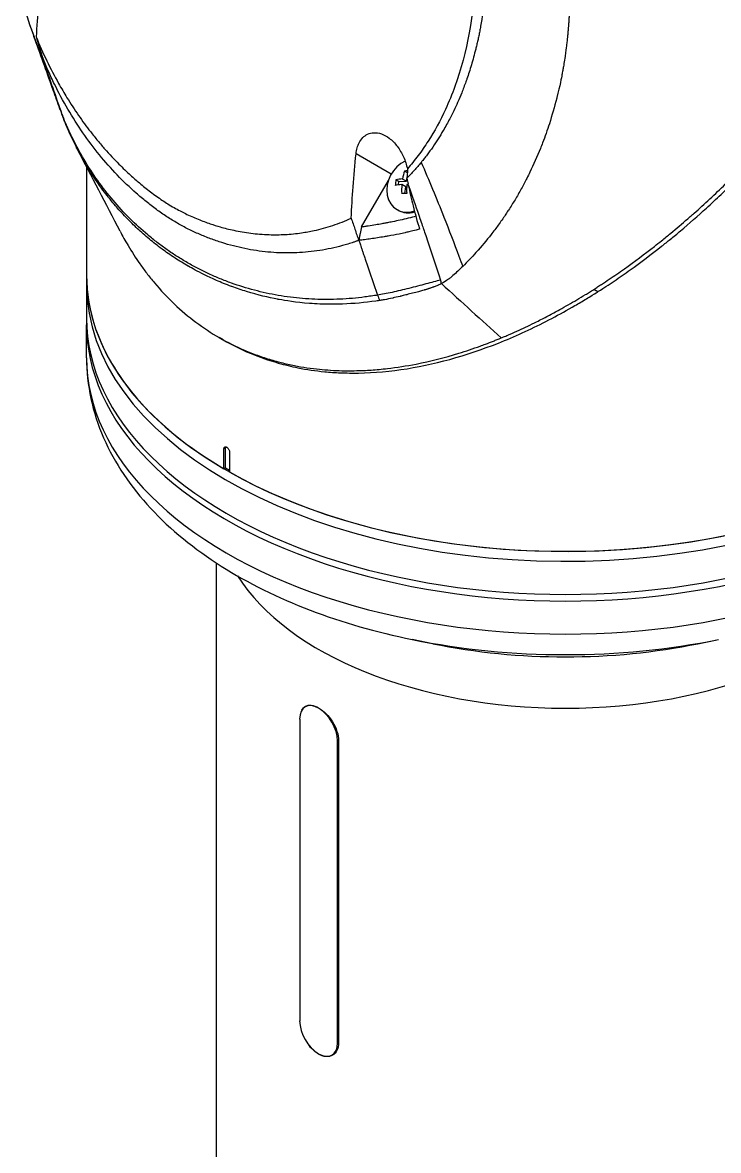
# Model space of a CAD drawing. Header units: millimetres. Extents: x 0 to 4378, y 0 to 2376.
# Drawn here: x 2536.9 to 2622.7, y 1345.3 to 1484.4 of the extents above; entities that cross this region are included whole.
import ezdxf

# ---------------------------------------------------------------- set-up
doc = ezdxf.new("R2010")
doc.units = ezdxf.units.MM
doc.header["$LTSCALE"] = 0.2
doc.layers.add('01_Object Line', color=4, linetype='Continuous')

# ---------------------------------------------------------------- blocks, each defined once
blk = doc.blocks.new('A$C7c2cc22e_1')
for p, q in [((93.73, 447.32), (93.73, 447.32)), ((29.21, 445.97), (29.23, 445.92)), ((93.57, 446.11), (93.57, 446.11)), ((93.6, 446.35), (93.6, 446.35)), ((72.16, 431.67), (67.82, 434.17)), ((90.34, 434.34), (90.34, 434.34)), ((34.61, 432.71), (34.61, 432.71)), ((34.61, 432.56), (34.61, 413.89)), ((74.14, 431.83), (73.79, 432.03)), ((68.49, 425.14), (71.8, 430.87)), ((73.1, 430.74), (72.73, 430.95)), ((73.05, 430.32), (73.1, 430.74)), ((73.1, 430.74), (74.03, 430.77)), ((73.94, 430.08), (73.46, 430.36)), ((74.03, 430.77), (73.55, 431.05)), ((73.84, 429.27), (73.94, 430.08)), ((74.03, 430.77), (74.08, 431.1)), ((73.02, 427.19), (72.87, 427.27)), ((75.55, 426.58), (75.55, 426.58)), ((42.15, 423.81), (42.15, 423.81)), ((76.83, 422.82), (76.83, 422.82)), ((44.89, 421.72), (44.89, 421.72)), ((48.28, 419.68), (48.28, 419.68)), ((49.43, 419.09), (49.43, 419.09)), ((79.58, 418.98), (79.58, 418.98)), ((50.72, 418.5), (50.72, 418.5)), ((52.3, 417.86), (52.3, 417.86)), ((53.32, 417.5), (53.32, 417.5)), ((53.94, 417.29), (53.94, 417.29)), ((97.61, 417.16), (97.11, 417.44)), ((55.62, 416.8), (55.62, 416.8)), ((57.45, 416.37), (57.45, 416.37)), ((60.07, 415.92), (60.07, 415.92)), ((62.54, 415.68), (62.54, 415.68)), ((34.61, 409), (34.61, 413.08)), ((51.46, 411.21), (50.96, 411.5)), ((51.46, 411.21), (51.46, 411.21)), ((51.75, 397.89), (51.54, 397.77)), ((51.54, 395.32), (51.54, 397.77)), ((51.75, 395.44), (51.75, 397.89)), ((52.24, 397.36), (52.24, 394.91)), ((51.54, 395.32), (51.75, 395.44)), ((51.75, 395.44), (52.24, 395.16)), ((50.61, 211.32), (50.61, 383.71)), ((77.27, 373.75), (74.74, 374.27)), ((109.94, 373.75), (112.47, 374.27)), ((61.87, 366.15), (61.55, 365.97)), ((60.87, 364.46), (60.87, 327.22)), ((65.66, 361.83), (65.53, 361.76)), ((65.53, 324.53), (65.53, 361.76)), ((65.66, 361.79), (65.66, 324.56)), ((65.66, 324.6), (65.53, 324.53)), ((65.2, 323.22), (64.85, 323.02))]:
    blk.add_line(p, q)
for centre, major_axis, ratio, start_param, end_param in [((253.33, 602.94), (138.52, 264.11), 0.726887, 2.523897, 2.55178), ((42.48, 448.07), (17.52, -52.31), 0.240402, 4.796835, 4.80237), ((310.86, 711.28), (208.85, 361.75), 0.577351, 2.687136, 2.689473), ((74.6, 430.26), (-1.72, -2.99), 0.816497, 4.003922, 7.034621), ((75.75, 429.41), (0.16, -4.5), 0.514042, 4.073232, 4.320379), ((76.24, 430.81), (-4.25, 0.55), 0.262858, 5.2613, 5.359054), ((74.82, 429.37), (0.15, -4.28), 0.514042, 4.316147, 4.485718), ((76.01, 429.07), (4.47, -0.58), 0.262858, 2.213229, 2.460376), ((76.1, 429.77), (-4.47, 0.58), 0.262858, 5.354822, 5.601968), ((75.75, 429.41), (0.16, -4.5), 0.514042, 4.481486, 4.728633), ((76.37, 429.43), (-0.16, 4.5), 0.514042, 1.339894, 1.58704), ((76.01, 429.07), (4.47, -0.58), 0.262858, 2.010377, 2.052121), ((75.88, 428.03), (4.25, -0.55), 0.262858, 2.04789, 2.217461), ((74.75, 430.18), (-1.73, -2.99), 0.816497, 0, 0.712038), ((83.75, 424.98), (1.49, 2.59), 0.816497, 5.718838, 5.718872), ((93.61, 486.37), (41.72, 72.26), 0.57735, 2.842314, 2.842318), ((93.61, 419.2), (-59, 0), 0.57735, 0, 0.776923), ((93.61, 419.2), (-59, 0), 0.57735, 0, 3.081783), ((93.61, 417.98), (-59, 0), 0.57735, 0, 3.122595), ((4.33, 523.49), (77.28, -142.85), 0.149709, 0.664412, 0.668919), ((93.61, 419.2), (59, 0), 0.57735, 3.935465, 6.223376), ((311.4, 651.44), (180.13, 312.01), 0.57735, 2.687168, 2.690088), ((93.61, 413.08), (-59, 0), 0.57735, 6.2712, 9.436763), ((93.61, 413.89), (-59, 0), 0.57735, 0, 3.141593), ((93.61, 409), (-59, 0), 0.57735, 0, 3.141593), ((52.1, 397.69), (0.25, -0.433), 0.57735, 3.582692, 3.926991), ((93.61, 390.62), (43, 0), 0.57735, 3.491426, 5.933352), ((93.61, 405.08), (56.6, 0), 0.57735, 4.372552, 5.052226), ((93.61, 400.42), (49, 0), 0.57735, 4.372552, 5.052226), ((63.2, 363.11), (-1.65, 2.86), 0.57735, 3.926991, 7.068583), ((63.2, 325.88), (1.65, -2.86), 0.57735, 3.926991, 7.068583)]:
    blk.add_ellipse(centre, major_axis=major_axis, ratio=ratio, start_param=start_param, end_param=end_param)
for points, knots in [([(97.11, 417.44), (97.13, 417.46), (97.33, 417.58), (97.43, 417.65), (97.51, 417.7), (97.75, 417.85), (97.91, 417.96), (98.38, 418.27), (98.7, 418.48), (99.65, 419.12), (100.27, 419.55), (102.14, 420.88), (103.37, 421.8), (104.88, 422.98), (105.17, 423.21), (105.85, 423.75), (106.23, 424.07), (107.3, 424.95), (108, 425.54), (108.83, 426.27), (108.97, 426.39), (109.23, 426.62), (109.35, 426.72), (110.78, 427.99), (112.06, 429.19), (114.04, 431.12), (114.75, 431.83), (116.25, 433.37), (117.04, 434.21), (119.91, 437.32), (121.93, 439.67), (124.5, 442.89), (125.13, 443.7), (125.85, 444.64), (125.94, 444.76), (126.1, 444.97), (126.17, 445.07), (126.32, 445.26), (126.39, 445.36), (126.56, 445.6), (126.66, 445.72), (126.83, 445.95), (126.9, 446.05), (127.07, 446.29), (127.17, 446.43), (127.36, 446.69), (127.44, 446.81), (127.96, 447.54), (128.39, 448.17), (129.34, 449.62), (129.86, 450.45), (130.88, 452.14), (131.37, 453), (132.14, 454.43), (132.44, 455), (132.79, 455.69), (132.86, 455.82), (133.04, 456.19), (133.16, 456.43), (133.56, 457.24), (133.83, 457.83), (134.24, 458.74), (134.39, 459.06), (134.57, 459.49), (134.62, 459.6), (134.69, 459.77), (134.72, 459.83), (134.8, 460.02), (134.85, 460.15), (134.99, 460.48), (135.08, 460.68), (135.27, 461.14), (135.37, 461.38), (135.56, 461.86), (135.66, 462.1), (135.79, 462.42), (135.82, 462.49), (135.93, 462.77), (136.01, 462.98), (136.21, 463.49), (136.33, 463.79), (136.53, 464.3), (136.61, 464.52), (136.78, 464.96), (136.86, 465.18), (137.07, 465.75), (137.2, 466.1), (137.42, 466.7), (137.51, 466.95), (137.67, 467.4), (137.74, 467.59), (137.84, 467.87), (137.88, 467.97), (138.01, 468.35), (138.1, 468.62), (138.63, 470.15), (139.03, 471.41), (139.84, 474.03), (140.24, 475.4), (140.76, 477.31), (140.9, 477.85), (141.11, 478.65), (141.17, 478.91), (141.39, 479.79), (141.54, 480.41), (141.84, 481.67), (141.98, 482.31), (142.42, 484.35), (142.69, 485.76), (143.13, 488.31), (143.32, 489.47), (143.66, 491.97), (143.83, 493.32), (144.06, 495.76), (144.15, 496.85), (144.48, 502.12), (144.44, 506.27), (143.97, 511.17), (143.86, 512.04), (143.63, 513.73), (143.5, 514.56), (142.79, 518.57), (141.97, 521.66), (140.39, 525.9), (139.84, 527.17), (138.65, 529.6), (138.01, 530.75), (135.98, 534.01), (134.45, 535.97), (131.87, 538.58), (130.97, 539.38), (128.21, 541.57), (126.23, 542.79), (122.01, 544.73), (119.79, 545.44), (116.88, 546.03), (116.27, 546.14), (115.03, 546.32), (114.4, 546.39), (113.12, 546.5), (112.47, 546.54), (110.47, 546.61), (109.11, 546.58), (106.59, 546.39), (105.43, 546.26), (103.26, 545.92), (102.24, 545.73), (99.45, 545.1), (97.68, 544.6), (94.59, 543.56), (93.28, 543.07), (90.99, 542.12), (90.02, 541.69), (88.32, 540.89), (87.6, 540.53), (86.61, 540.02), (86.34, 539.88), (85.84, 539.61), (85.6, 539.49), (84.96, 539.14), (84.55, 538.91), (83.53, 538.33), (82.93, 537.98), (82.02, 537.43), (81.72, 537.25), (81.26, 536.97), (81.11, 536.87), (80.92, 536.75), (80.84, 536.7), (80.76, 536.65)], [-6.229962, -6.229962, -6.229962, -6.229962, -6.227864, -6.227864, -6.219552, -6.219552, -6.202929, -6.202929, -6.16968, -6.16968, -6.103208, -6.103208, -5.970065, -5.970065, -5.937453, -5.937453, -5.895346, -5.895346, -5.816119, -5.816119, -5.800362, -5.800362, -5.786281, -5.786281, -5.635887, -5.635887, -5.550128, -5.550128, -5.451964, -5.451964, -5.19041, -5.19041, -5.103809, -5.103809, -5.091041, -5.091041, -5.081268, -5.081268, -5.070806, -5.070806, -5.057101, -5.057101, -5.047416, -5.047416, -5.032993, -5.032993, -5.021064, -5.021064, -4.959513, -4.959513, -4.879662, -4.879662, -4.798866, -4.798866, -4.746913, -4.746913, -4.735039, -4.735039, -4.713278, -4.713278, -4.660559, -4.660559, -4.631405, -4.631405, -4.620962, -4.620962, -4.61581, -4.61581, -4.603824, -4.603824, -4.585775, -4.585775, -4.565126, -4.565126, -4.545061, -4.545061, -4.538129, -4.538129, -4.518662, -4.518662, -4.489931, -4.489931, -4.468034, -4.468034, -4.446173, -4.446173, -4.412022, -4.412022, -4.38742, -4.38742, -4.368644, -4.368644, -4.359076, -4.359076, -4.331844, -4.331844, -4.208918, -4.208918, -4.076245, -4.076245, -4.023995, -4.023995, -3.998904, -3.998904, -3.939656, -3.939656, -3.878964, -3.878964, -3.746371, -3.746371, -3.637173, -3.637173, -3.509455, -3.509455, -3.406658, -3.406658, -3.009825, -3.009825, -2.924337, -2.924337, -2.84138, -2.84138, -2.519502, -2.519502, -2.374871, -2.374871, -2.235834, -2.235834, -1.965462, -1.965462, -1.83333, -1.83333, -1.574796, -1.574796, -1.31765, -1.31765, -1.250405, -1.250405, -1.181884, -1.181884, -1.111813, -1.111813, -0.967968, -0.967968, -0.846322, -0.846322, -0.739809, -0.739809, -0.553416, -0.553416, -0.413606, -0.413606, -0.308754, -0.308754, -0.230175, -0.230175, -0.200698, -0.200698, -0.174921, -0.174921, -0.129811, -0.129811, -0.061984, -0.061984, -0.028133, -0.028133, -0.011208, -0.011208, -0.006486, -0.006486, -0.006486, -0.006486]), ([(97.61, 417.16), (97.66, 417.19), (98.07, 417.44), (98.95, 418.02), (99.29, 418.25), (100.28, 418.92), (100.94, 419.38), (102.91, 420.78), (104.21, 421.76), (105.84, 423.05), (106.19, 423.34), (106.97, 423.97), (107.38, 424.31), (108.88, 425.57), (109.95, 426.51), (111.6, 428.02), (112.2, 428.58), (114.37, 430.64), (115.92, 432.2), (120.37, 436.93), (125.66, 442.99), (130.27, 449.97), (131.23, 451.57), (132.58, 454.01), (133.01, 454.83), (133.58, 455.98), (133.74, 456.3), (134.21, 457.28), (134.51, 457.92), (134.89, 458.78), (134.98, 458.98), (135.13, 459.33), (135.19, 459.47), (135.31, 459.75), (135.36, 459.89), (135.48, 460.16), (135.54, 460.3), (135.82, 460.99), (136.05, 461.53), (136.5, 462.67), (136.74, 463.26), (137.39, 464.95), (137.8, 466.05), (138.58, 468.26), (138.96, 469.37), (139.7, 471.65), (140.07, 472.82), (140.77, 475.23), (141.12, 476.46), (141.61, 478.36), (141.77, 479.01), (142.2, 480.76), (142.44, 481.85), (142.94, 484.18), (143.18, 485.42), (143.61, 487.87), (143.8, 489.08), (144.13, 491.46), (144.28, 492.63), (144.63, 496.04), (144.78, 498.29), (144.97, 504.67), (144.78, 508.79), (144.12, 513.54), (144, 514.31), (143.35, 517.97), (142.63, 520.77), (140.27, 527.47), (138.35, 531.17), (135.26, 535.18), (134.61, 535.95), (132.91, 537.79), (131.82, 538.8), (129.5, 540.66), (128.28, 541.5), (127, 542.24)], [0.000001, 0.000001, 0.000001, 0.000001, 0.0174896, 0.0174896, 0.0280641, 0.0280641, 0.0492044, 0.0492044, 0.0915833, 0.0915833, 0.103829, 0.103829, 0.1177045, 0.1177045, 0.1548929, 0.1548929, 0.1762617, 0.1762617, 0.2332292, 0.2332292, 0.3447473, 0.3447473, 0.3768428, 0.3768428, 0.3928613, 0.3928613, 0.3992061, 0.3992061, 0.4115742, 0.4115742, 0.4153435, 0.4153435, 0.4181398, 0.4181398, 0.4207138, 0.4207138, 0.4231441, 0.4231441, 0.4328041, 0.4328041, 0.443145, 0.443145, 0.4624048, 0.4624048, 0.4815797, 0.4815797, 0.5018181, 0.5018181, 0.5229618, 0.5229618, 0.5340035, 0.5340035, 0.5527188, 0.5527188, 0.5738832, 0.5738832, 0.5945831, 0.5945831, 0.6145009, 0.6145009, 0.6528362, 0.6528362, 0.7241388, 0.7241388, 0.7381113, 0.7381113, 0.7906485, 0.7906485, 0.8696683, 0.8696683, 0.8893857, 0.8893857, 0.91901, 0.91901, 0.9486615, 0.9486615, 0.9486615, 0.9486615]), ([(67.16, 506.48), (67.34, 506.37), (67.53, 506.26), (67.73, 506.14), (67.91, 506.03), (68.1, 505.91), (68.3, 505.79), (68.66, 505.57), (69.03, 505.32), (69.43, 505.05), (69.79, 504.81), (70.16, 504.55), (70.55, 504.27), (70.91, 504.01), (71.28, 503.73), (71.66, 503.44), (72.02, 503.16), (72.38, 502.87), (72.76, 502.56), (73.11, 502.27), (73.47, 501.97), (73.84, 501.64), (74.51, 501.05), (75.22, 500.39), (75.95, 499.67), (76.08, 499.54), (76.22, 499.4), (76.36, 499.26), (76.75, 498.86), (77.3, 498.3), (77.98, 497.54), (78.54, 496.91), (79.2, 496.15), (79.93, 495.24), (80.5, 494.53), (81.12, 493.72), (81.78, 492.8), (82.34, 492.03), (82.92, 491.17), (83.52, 490.23), (83.74, 489.89), (83.97, 489.53), (84.19, 489.17), (84.52, 488.63), (84.84, 488.09), (85.16, 487.54), (85.68, 486.62), (86.19, 485.69), (86.67, 484.74), (86.92, 484.26), (87.15, 483.77), (87.39, 483.29), (87.62, 482.81), (87.84, 482.32), (88.06, 481.84), (88.5, 480.86), (88.92, 479.86), (89.31, 478.86), (89.51, 478.36), (89.7, 477.85), (89.89, 477.34), (89.93, 477.24), (89.97, 477.13), (90.01, 477.02), (90.05, 476.89), (90.2, 476.49), (90.43, 475.81), (90.57, 475.4), (90.74, 474.89), (90.94, 474.27), (91.08, 473.81), (91.24, 473.29), (91.4, 472.72), (91.48, 472.47), (91.55, 472.21), (91.63, 471.93), (91.7, 471.68), (91.77, 471.42), (91.84, 471.15), (91.89, 470.94), (91.95, 470.72), (92.01, 470.5), (92.08, 470.19), (92.16, 469.89), (92.23, 469.58), (92.3, 469.32), (92.36, 469.05), (92.42, 468.79), (92.48, 468.53), (92.54, 468.26), (92.59, 468), (92.65, 467.73), (92.71, 467.45), (92.77, 467.18), (92.82, 466.94), (92.86, 466.7), (92.92, 466.42), (92.97, 466.13), (93.03, 465.8), (93.09, 465.48), (93.15, 465.16), (93.2, 464.85), (93.25, 464.54), (93.29, 464.31), (93.32, 464.08), (93.36, 463.85), (93.37, 463.77), (93.39, 463.68), (93.4, 463.59), (93.45, 463.28), (93.49, 462.97), (93.53, 462.65), (93.55, 462.49), (93.57, 462.34), (93.59, 462.18), (93.61, 462.02), (93.63, 461.87), (93.65, 461.71), (93.69, 461.4), (93.73, 461.08), (93.76, 460.77), (93.83, 460.14), (93.89, 459.52), (93.94, 458.89), (93.96, 458.58), (93.98, 458.27), (94, 457.96), (94.02, 457.65), (94.04, 457.33), (94.06, 457.02), (94.07, 456.87), (94.07, 456.71), (94.08, 456.56), (94.09, 456.4), (94.09, 456.25), (94.1, 456.09), (94.11, 455.79), (94.12, 455.49), (94.12, 455.19), (94.12, 455.18), (94.12, 455.17), (94.12, 455.16), (94.13, 454.86), (94.13, 454.55), (94.14, 454.24), (94.14, 453.93), (94.14, 453.63), (94.13, 453.32), (94.13, 453.17), (94.13, 453.01), (94.13, 452.86), (94.12, 452.71), (94.12, 452.56), (94.11, 452.41), (94.11, 452.1), (94.09, 451.8), (94.08, 451.49), (94.07, 451.32), (94.06, 451.14), (94.06, 450.96), (94.06, 450.96), (94.06, 450.95), (94.05, 450.95), (94.05, 450.89), (94.05, 450.77), (94.03, 450.59), (94.03, 450.45), (94.01, 450.27), (94, 450.06), (93.99, 449.95), (93.98, 449.82), (93.97, 449.69), (93.96, 449.55), (93.95, 449.4), (93.93, 449.24), (93.92, 449.13), (93.91, 449.02), (93.9, 448.89), (93.9, 448.86), (93.9, 448.83), (93.89, 448.8), (93.86, 448.46), (93.83, 448.16), (93.8, 447.91), (93.73, 447.29), (93.68, 446.95), (93.67, 446.86), (93.64, 446.63), (93.61, 446.39), (93.57, 446.16), (93.53, 445.87), (93.48, 445.58), (93.44, 445.29), (93.42, 445.16), (93.39, 445.04), (93.37, 444.91), (93.34, 444.75), (93.32, 444.59), (93.29, 444.44), (93.25, 444.25), (93.22, 444.07), (93.19, 443.89), (93.12, 443.57), (92.95, 442.62), (92.56, 441.09), (92.55, 441.06), (92.55, 441.03), (92.54, 441.01), (92.27, 439.94), (91.97, 438.89), (91.64, 437.87), (91.38, 437.07), (91.1, 436.29), (90.81, 435.53), (90.72, 435.28), (90.62, 435.04), (90.53, 434.8), (90.13, 433.81), (89.7, 432.84), (89.24, 431.9), (89.12, 431.64), (88.99, 431.38), (88.86, 431.13), (88.76, 430.93), (88.65, 430.72), (88.54, 430.51), (88.31, 430.09), (88.07, 429.64), (87.79, 429.16), (87.67, 428.94), (87.54, 428.72), (87.41, 428.5), (87.28, 428.29), (87.15, 428.07), (87.01, 427.85), (86.88, 427.64), (86.75, 427.43), (86.61, 427.22), (86.58, 427.18), (86.56, 427.15), (86.54, 427.12), (86.43, 426.95), (86.31, 426.77), (86.19, 426.59), (85.94, 426.21), (85.65, 425.8), (85.34, 425.37), (85.07, 425), (84.77, 424.6), (84.45, 424.2), (83.91, 423.5), (83.29, 422.75), (82.59, 421.98), (82.09, 421.42), (81.54, 420.85), (80.96, 420.27)], [0, 0, 0, 0, 0.0108915, 0.0108915, 0.0108915, 0.020974, 0.020974, 0.020974, 0.0391503, 0.0391503, 0.0391503, 0.0554178, 0.0554178, 0.0554178, 0.0702751, 0.0702751, 0.0702751, 0.0840358, 0.0840358, 0.0840358, 0.0969119, 0.0969119, 0.0969119, 0.1205769, 0.1205769, 0.1205769, 0.125, 0.125, 0.125, 0.1638961, 0.1638961, 0.1638961, 0.1958374, 0.1958374, 0.1958374, 0.2208888, 0.2208888, 0.2208888, 0.2422005, 0.2422005, 0.2422005, 0.25, 0.25, 0.25, 0.2678209, 0.2678209, 0.2678209, 0.2975362, 0.2975362, 0.2975362, 0.3125, 0.3125, 0.3125, 0.3272656, 0.3272656, 0.3272656, 0.3570095, 0.3570095, 0.3570095, 0.3718814, 0.3718814, 0.3718814, 0.375, 0.375, 0.375, 0.3991671, 0.3991671, 0.3991671, 0.4139157, 0.4139157, 0.4139157, 0.4249028, 0.4249028, 0.4249028, 0.429655, 0.429655, 0.429655, 0.4340613, 0.4340613, 0.4340613, 0.4375, 0.4375, 0.4375, 0.4468814, 0.4468814, 0.4468814, 0.4548932, 0.4548932, 0.4548932, 0.4629051, 0.4629051, 0.4629051, 0.4712008, 0.4712008, 0.4712008, 0.4789288, 0.4789288, 0.4789288, 0.4866568, 0.4866568, 0.4866568, 0.4943848, 0.4943848, 0.4943848, 0.5, 0.5, 0.5, 0.502414, 0.502414, 0.502414, 0.5112437, 0.5112437, 0.5112437, 0.5156585, 0.5156585, 0.5156585, 0.5200734, 0.5200734, 0.5200734, 0.528903, 0.528903, 0.528903, 0.5465624, 0.5465624, 0.5465624, 0.555392, 0.555392, 0.555392, 0.5642217, 0.5642217, 0.5642217, 0.5686366, 0.5686366, 0.5686366, 0.5730514, 0.5730514, 0.5730514, 0.5816327, 0.5816327, 0.5816327, 0.5818813, 0.5818813, 0.5818813, 0.5907202, 0.5907202, 0.5907202, 0.5995591, 0.5995591, 0.5995591, 0.6039786, 0.6039786, 0.6039786, 0.6083981, 0.6083981, 0.6083981, 0.6172371, 0.6172371, 0.6172371, 0.622449, 0.622449, 0.622449, 0.6229413, 0.6229413, 0.6229413, 0.6298917, 0.6298917, 0.6298917, 0.6351416, 0.6351416, 0.6351416, 0.6379546, 0.6379546, 0.6379546, 0.6408496, 0.6408496, 0.6408496, 0.6428571, 0.6428571, 0.6428571, 0.6433986, 0.6433986, 0.6433986, 0.6491487, 0.6491487, 0.6491487, 0.6632653, 0.6632653, 0.6632653, 0.6704637, 0.6704637, 0.6704637, 0.6793393, 0.6793393, 0.6793393, 0.6833065, 0.6833065, 0.6833065, 0.6882149, 0.6882149, 0.6882149, 0.6938776, 0.6938776, 0.6938776, 0.7239727, 0.7239727, 0.7239727, 0.7244898, 0.7244898, 0.7244898, 0.7589042, 0.7589042, 0.7589042, 0.7857143, 0.7857143, 0.7857143, 0.7941949, 0.7941949, 0.7941949, 0.8295621, 0.8295621, 0.8295621, 0.8392857, 0.8392857, 0.8392857, 0.849008, 0.849008, 0.849008, 0.8678821, 0.8678821, 0.8678821, 0.876305, 0.876305, 0.876305, 0.8842189, 0.8842189, 0.8842189, 0.8917062, 0.8917062, 0.8917062, 0.8928571, 0.8928571, 0.8928571, 0.9031342, 0.9031342, 0.9031342, 0.9247967, 0.9247967, 0.9247967, 0.9437386, 0.9437386, 0.9437386, 0.9764071, 0.9764071, 0.9764071, 1, 1, 1, 1]), ([(62.48, 500.88), (62.65, 500.78), (63.1, 500.52), (64.13, 499.84), (64.54, 499.56), (65.21, 499.07), (65.48, 498.87), (66.8, 497.84), (67.84, 496.93), (69.5, 495.32), (70.16, 494.64), (71.64, 492.99), (72.46, 492), (74.3, 489.59), (75.28, 488.12), (77.43, 484.55), (78.53, 482.38), (79.75, 479.52), (79.99, 478.92), (80.35, 478), (80.46, 477.69), (80.68, 477.08), (80.79, 476.77), (80.95, 476.3), (81.01, 476.14), (81.17, 475.66), (81.27, 475.35), (81.46, 474.72), (81.56, 474.41), (81.7, 473.95), (81.74, 473.79), (81.83, 473.47), (81.88, 473.3), (81.97, 472.98), (82.01, 472.81), (82.15, 472.31), (82.23, 471.98), (82.39, 471.34), (82.46, 471.03), (82.6, 470.41), (82.67, 470.11), (82.87, 469.18), (82.99, 468.55), (83.21, 467.27), (83.32, 466.6), (83.49, 465.36), (83.56, 464.78), (83.64, 464.02), (83.66, 463.86), (83.74, 463.05), (83.79, 462.41), (83.85, 461.45), (83.86, 461.13), (83.89, 460.5), (83.9, 460.18), (83.91, 459.55), (83.92, 459.24), (83.92, 458.77), (83.92, 458.61), (83.92, 458.29), (83.92, 458.14), (83.92, 457.83), (83.92, 457.67), (83.91, 457.23), (83.9, 456.93), (83.8, 454.33), (83.56, 452.08), (83.13, 449.69), (83.1, 449.49), (83.02, 449.09), (82.98, 448.89), (82.9, 448.51), (82.86, 448.32), (82.78, 447.95), (82.73, 447.77), (82.65, 447.41), (82.61, 447.23), (82.48, 446.72), (82.39, 446.39), (82.13, 445.43), (81.94, 444.8), (81.66, 443.95), (81.58, 443.68), (81.44, 443.3), (81.4, 443.18), (81.27, 442.82), (81.18, 442.58), (81.01, 442.13), (80.93, 441.91), (80.68, 441.3), (80.51, 440.9), (80.03, 439.81), (79.7, 439.14), (79.11, 438), (78.84, 437.51), (78.15, 436.34), (77.72, 435.66), (77.04, 434.67), (76.81, 434.35), (76.45, 433.88), (76.33, 433.72), (76.15, 433.49), (76.09, 433.41), (76, 433.3), (75.97, 433.26), (75.92, 433.21), (75.9, 433.19), (75.87, 433.15), (75.86, 433.13), (75.84, 433.11)], [0.000492, 0.000492, 0.000492, 0.000492, 0.070477, 0.070477, 0.116784, 0.116784, 0.147598, 0.147598, 0.270163, 0.270163, 0.35129, 0.35129, 0.459378, 0.459378, 0.603543, 0.603543, 0.795477, 0.795477, 0.846759, 0.846759, 0.872247, 0.872247, 0.897546, 0.897546, 0.910816, 0.910816, 0.936058, 0.936058, 0.961053, 0.961053, 0.973407, 0.973407, 0.986612, 0.986612, 0.999925, 0.999925, 1.026343, 1.026343, 1.051465, 1.051465, 1.076258, 1.076258, 1.125243, 1.125243, 1.177878, 1.177878, 1.224985, 1.224985, 1.237745, 1.237745, 1.287061, 1.287061, 1.311764, 1.311764, 1.336615, 1.336615, 1.361333, 1.361333, 1.372959, 1.372959, 1.384222, 1.384222, 1.395507, 1.395507, 1.41867, 1.41867, 1.596072, 1.596072, 1.612752, 1.612752, 1.628768, 1.628768, 1.644172, 1.644172, 1.659003, 1.659003, 1.673475, 1.673475, 1.702106, 1.702106, 1.756638, 1.756638, 1.781274, 1.781274, 1.792708, 1.792708, 1.814679, 1.814679, 1.835454, 1.835454, 1.874477, 1.874477, 1.942807, 1.942807, 1.994085, 1.994085, 2.070998, 2.070998, 2.109452, 2.109452, 2.128666, 2.128666, 2.138273, 2.138273, 2.143077, 2.143077, 2.145479, 2.145479, 2.147874, 2.147874, 2.147874, 2.147874]), ([(61.96, 498.03), (62.01, 498), (62.04, 497.99), (62.11, 497.95), (62.14, 497.92), (62.25, 497.86), (62.32, 497.82), (62.54, 497.69), (62.68, 497.6), (63.13, 497.32), (63.43, 497.12), (64.48, 496.39), (65.22, 495.82), (67.52, 493.9), (69.04, 492.38), (70.79, 490.35), (71.11, 489.97), (72.19, 488.62), (72.92, 487.63), (74.06, 485.95), (74.49, 485.29), (75.43, 483.74), (75.94, 482.84), (76.85, 481.11), (77.26, 480.29), (77.85, 479), (78.05, 478.54), (79.23, 475.79), (80.05, 473.39), (81.03, 469.73), (81.31, 468.5), (81.79, 466.03), (81.98, 464.79), (82.28, 462.33), (82.38, 461.11), (82.5, 458.66), (82.52, 457.44), (82.37, 451.34), (81.53, 446.69), (79.65, 441.5), (79.26, 440.55), (78.2, 438.26), (77.49, 436.95), (76.31, 435.11), (75.9, 434.52), (75.04, 433.38), (74.6, 432.83), (74.14, 432.3)], [0.000001, 0.000001, 0.000001, 0.000001, 0.017289, 0.017289, 0.034993, 0.034993, 0.070506, 0.070506, 0.142461, 0.142461, 0.294734, 0.294734, 0.67969, 0.67969, 1.52071, 1.52071, 1.712137, 1.712137, 2.17847, 2.17847, 2.468632, 2.468632, 2.845677, 2.845677, 3.177241, 3.177241, 3.354712, 3.354712, 4.246918, 4.246918, 4.688059, 4.688059, 5.129475, 5.129475, 5.562211, 5.562211, 5.997516, 5.997516, 7.753462, 7.753462, 8.159608, 8.159608, 8.770872, 8.770872, 9.07783, 9.07783, 9.385555, 9.385555, 9.385555, 9.385555]), ([(29.14, 456.51), (28.97, 455.14), (28.83, 453.78), (28.58, 451.14), (28.48, 449.86), (28.39, 448.58)], [0.000001, 0.000001, 0.000001, 0.000001, 0.476483, 0.476483, 0.9337115, 0.9337115, 0.9337115, 0.9337115]), ([(29.22, 445.96), (29.17, 446.07), (29.12, 446.18), (29.05, 446.33), (29.04, 446.37), (29, 446.46), (28.98, 446.51), (28.93, 446.63), (28.9, 446.7), (28.84, 446.86), (28.8, 446.96), (28.72, 447.16), (28.67, 447.28), (28.56, 447.57), (28.49, 447.73), (28.34, 448.11), (28.26, 448.33), (28.07, 448.83), (27.96, 449.13), (27.08, 451.59), (26.77, 452.86), (26.72, 453.04)], [0.000001, 0.000001, 0.000001, 0.000001, 0.042923, 0.042923, 0.057239, 0.057239, 0.074768, 0.074768, 0.097084, 0.097084, 0.12756, 0.12756, 0.171772, 0.171772, 0.230397, 0.230397, 0.309515, 0.309515, 0.411443, 0.411443, 1.150961, 1.150961, 1.150961, 1.150961]), ([(31.23, 440), (30.96, 440.74), (30.68, 441.52), (29.67, 444.33), (28.86, 446.55), (28.11, 448.68), (28.09, 448.74), (28.06, 448.82), (28.06, 448.84), (28, 449.01), (27.95, 449.16), (27.77, 449.65), (27.66, 450), (27.54, 450.34)], [0, 0, 0, 0, 0.29124, 0.29124, 1.017385, 1.017385, 1.038006, 1.038006, 1.045834, 1.045834, 1.093564, 1.093564, 1.20925, 1.20925, 1.20925, 1.20925]), ([(28.39, 448.58), (28.53, 448.14), (28.66, 447.71), (28.94, 446.84), (29.07, 446.4), (29.21, 445.97)], [0.000001, 0.000001, 0.000001, 0.000001, 0.2015129, 0.2015129, 0.4030424, 0.4030424, 0.4030424, 0.4030424]), ([(28.39, 448.58), (28.8, 447.58), (29.24, 446.6), (30.17, 444.68), (30.65, 443.75), (31.5, 442.24), (31.84, 441.65), (32.66, 440.33), (33.14, 439.6), (34.1, 438.2), (34.59, 437.54), (35.39, 436.51), (35.69, 436.13), (36.29, 435.41), (36.57, 435.08), (37.43, 434.11), (38.01, 433.48), (39.07, 432.42), (39.55, 431.96), (40.39, 431.2), (40.75, 430.88), (41.57, 430.19), (42.02, 429.83), (42.97, 429.11), (43.47, 428.75), (44.19, 428.27), (44.4, 428.13), (44.87, 427.83), (45.13, 427.68), (45.63, 427.39), (45.88, 427.25), (46.35, 427.01), (46.56, 426.9), (47.31, 426.53), (47.84, 426.3), (48.86, 425.89), (49.36, 425.7), (50.26, 425.39), (50.67, 425.27), (51.63, 424.99), (52.19, 424.85), (53.45, 424.58), (54.15, 424.46), (55.21, 424.33), (55.57, 424.29), (56.33, 424.23), (56.72, 424.21), (57.77, 424.17), (58.42, 424.18), (59.76, 424.25), (60.43, 424.32), (61.62, 424.5), (62.14, 424.59), (63.43, 424.87), (64.2, 425.08), (65.73, 425.59), (66.48, 425.89), (67.22, 426.23)], [0.000001, 0.000001, 0.000001, 0.000001, 0.329785, 0.329785, 0.655784, 0.655784, 0.869551, 0.869551, 1.1471, 1.1471, 1.413768, 1.413768, 1.572185, 1.572185, 1.716378, 1.716378, 1.998218, 1.998218, 2.220261, 2.220261, 2.38565, 2.38565, 2.586481, 2.586481, 2.797354, 2.797354, 2.890721, 2.890721, 2.998917, 2.998917, 3.102407, 3.102407, 3.193729, 3.193729, 3.404829, 3.404829, 3.606578, 3.606578, 3.771982, 3.771982, 3.995205, 3.995205, 4.278205, 4.278205, 4.423595, 4.423595, 4.583388, 4.583388, 4.852579, 4.852579, 5.133194, 5.133194, 5.349319, 5.349319, 5.678864, 5.678864, 6.012538, 6.012538, 6.012538, 6.012538]), ([(68.18, 423.49), (68.12, 423.47), (68.07, 423.45), (68.01, 423.43), (67.95, 423.41), (67.9, 423.39), (67.84, 423.37), (67.73, 423.33), (67.61, 423.29), (67.5, 423.25), (67.27, 423.18), (67.05, 423.1), (66.82, 423.04), (66.36, 422.9), (65.9, 422.77), (65.44, 422.66), (64.51, 422.43), (63.58, 422.26), (62.64, 422.14), (61.7, 422.02), (60.75, 421.95), (59.8, 421.94), (58.86, 421.92), (57.91, 421.96), (56.96, 422.05), (56.01, 422.14), (55.06, 422.28), (54.11, 422.48), (53.17, 422.67), (52.23, 422.91), (51.29, 423.21), (50.83, 423.36), (50.36, 423.52), (49.9, 423.69), (49.43, 423.86), (48.97, 424.05), (48.52, 424.24), (48.06, 424.44), (47.6, 424.65), (47.15, 424.88), (46.93, 424.99), (46.7, 425.11), (46.48, 425.23), (46.25, 425.35), (46.03, 425.47), (45.81, 425.6), (45.59, 425.73), (45.37, 425.86), (45.15, 425.99), (44.93, 426.13), (44.71, 426.27), (44.5, 426.41), (44.06, 426.7), (43.64, 426.99), (43.21, 427.3), (42.79, 427.61), (42.37, 427.94), (41.96, 428.27), (41.55, 428.6), (41.14, 428.95), (40.74, 429.3), (39.93, 430.01), (39.15, 430.76), (38.39, 431.55), (37.64, 432.34), (36.9, 433.17), (36.2, 434.04), (35.49, 434.91), (34.81, 435.81), (34.16, 436.75), (33.51, 437.69), (32.9, 438.66), (32.31, 439.67), (31.72, 440.67), (31.17, 441.7), (30.65, 442.76), (30.39, 443.29), (30.14, 443.83), (29.9, 444.37), (29.78, 444.64), (29.66, 444.91), (29.54, 445.18), (29.48, 445.32), (29.42, 445.46), (29.37, 445.6), (29.34, 445.67), (29.31, 445.73), (29.28, 445.8), (29.26, 445.86), (29.24, 445.91), (29.21, 445.97)], [0, 0, 0, 0, 0.003914, 0.003914, 0.003914, 0.007828, 0.007828, 0.007828, 0.015656, 0.015656, 0.015656, 0.031312, 0.031312, 0.031312, 0.062623, 0.062623, 0.062623, 0.125247, 0.125247, 0.125247, 0.18787, 0.18787, 0.18787, 0.250493, 0.250493, 0.250493, 0.313116, 0.313116, 0.313116, 0.37574, 0.37574, 0.37574, 0.407051, 0.407051, 0.407051, 0.438363, 0.438363, 0.438363, 0.469675, 0.469675, 0.469675, 0.485368, 0.485368, 0.485368, 0.500986, 0.500986, 0.500986, 0.516605, 0.516605, 0.516605, 0.532223, 0.532223, 0.532223, 0.56346, 0.56346, 0.56346, 0.594697, 0.594697, 0.594697, 0.625934, 0.625934, 0.625934, 0.688408, 0.688408, 0.688408, 0.750881, 0.750881, 0.750881, 0.813355, 0.813355, 0.813355, 0.875829, 0.875829, 0.875829, 0.938303, 0.938303, 0.938303, 0.969539, 0.969539, 0.969539, 0.985158, 0.985158, 0.985158, 0.992967, 0.992967, 0.992967, 0.996872, 0.996872, 0.996872, 1, 1, 1, 1]), ([(29.23, 445.92), (29.23, 445.93), (29.22, 445.93), (29.22, 445.94), (29.22, 445.95), (29.22, 445.96)], [0.000001, 0.000001, 0.000001, 0.000001, 0.002017882, 0.002017882, 0.004034714, 0.004034714, 0.004034714, 0.004034714]), ([(70.47, 416.74), (70.41, 416.73), (70.34, 416.72), (70.28, 416.71), (70.21, 416.7), (70.15, 416.69), (70.08, 416.68), (69.95, 416.66), (69.82, 416.64), (69.69, 416.62), (69.43, 416.58), (69.17, 416.54), (68.92, 416.51), (68.4, 416.44), (67.88, 416.39), (67.36, 416.34), (66.33, 416.25), (65.3, 416.2), (64.28, 416.2), (63.25, 416.19), (62.23, 416.23), (61.22, 416.32), (60.22, 416.4), (59.22, 416.53), (58.23, 416.7), (57.24, 416.87), (56.26, 417.08), (55.29, 417.34), (54.33, 417.59), (53.38, 417.89), (52.45, 418.22), (51.98, 418.39), (51.52, 418.57), (51.06, 418.76), (50.6, 418.95), (50.14, 419.15), (49.69, 419.36), (49.24, 419.56), (48.8, 419.78), (48.36, 420.01), (48.14, 420.13), (47.92, 420.24), (47.7, 420.36), (47.48, 420.48), (47.26, 420.6), (47.05, 420.73), (46.83, 420.85), (46.62, 420.98), (46.41, 421.11), (46.2, 421.24), (45.98, 421.37), (45.77, 421.5), (45.36, 421.77), (44.94, 422.04), (44.53, 422.33), (44.13, 422.62), (43.72, 422.91), (43.33, 423.22), (42.93, 423.52), (42.54, 423.83), (42.16, 424.16), (41.39, 424.8), (40.65, 425.48), (39.93, 426.19), (39.22, 426.9), (38.53, 427.65), (37.87, 428.43), (37.21, 429.21), (36.58, 430.02), (35.99, 430.86), (35.39, 431.7), (34.83, 432.57), (34.3, 433.47), (33.77, 434.37), (33.27, 435.3), (32.81, 436.25), (32.58, 436.72), (32.36, 437.21), (32.14, 437.7), (32.04, 437.94), (31.93, 438.18), (31.83, 438.43), (31.78, 438.56), (31.73, 438.68), (31.68, 438.8), (31.65, 438.87), (31.63, 438.93), (31.61, 438.99), (31.58, 439.05), (31.56, 439.11), (31.53, 439.18)], [0, 0, 0, 0, 0.0039109, 0.0039109, 0.0039109, 0.0078218, 0.0078218, 0.0078218, 0.0156437, 0.0156437, 0.0156437, 0.0312874, 0.0312874, 0.0312874, 0.0625747, 0.0625747, 0.0625747, 0.1251494, 0.1251494, 0.1251494, 0.1877242, 0.1877242, 0.1877242, 0.2502989, 0.2502989, 0.2502989, 0.3128736, 0.3128736, 0.3128736, 0.3754483, 0.3754483, 0.3754483, 0.4067357, 0.4067357, 0.4067357, 0.4380231, 0.4380231, 0.4380231, 0.4693104, 0.4693104, 0.4693104, 0.4849915, 0.4849915, 0.4849915, 0.5005978, 0.5005978, 0.5005978, 0.5162041, 0.5162041, 0.5162041, 0.5318104, 0.5318104, 0.5318104, 0.5630231, 0.5630231, 0.5630231, 0.5942357, 0.5942357, 0.5942357, 0.6254483, 0.6254483, 0.6254483, 0.6878736, 0.6878736, 0.6878736, 0.7502989, 0.7502989, 0.7502989, 0.8127242, 0.8127242, 0.8127242, 0.8751494, 0.8751494, 0.8751494, 0.9375747, 0.9375747, 0.9375747, 0.9687874, 0.9687874, 0.9687874, 0.9843937, 0.9843937, 0.9843937, 0.9921968, 0.9921968, 0.9921968, 0.9960984, 0.9960984, 0.9960984, 1, 1, 1, 1]), ([(31.76, 438.55), (31.75, 438.56), (31.75, 438.57), (31.75, 438.57), (31.74, 438.59), (31.73, 438.61), (31.73, 438.63), (31.71, 438.68), (31.69, 438.73), (31.67, 438.78)], [0, 0, 0, 0, 0.00296762, 0.00296762, 0.00296762, 0.01164465, 0.01164465, 0.01164465, 0.03222875, 0.03222875, 0.03222875, 0.03222875]), ([(70.71, 416.07), (70.65, 416.06), (70.59, 416.05), (70.53, 416.04), (70.45, 416.03), (70.36, 416.02), (70.27, 416), (68.9, 415.81), (67.52, 415.68), (66.16, 415.64), (65.58, 415.61), (65.01, 415.61), (64.44, 415.61), (64.06, 415.62), (63.69, 415.63), (63.34, 415.64), (62.9, 415.66), (62.49, 415.68), (62.1, 415.71), (60.38, 415.84), (59.14, 416.05), (58.33, 416.2), (58.27, 416.21), (58.21, 416.22), (58.14, 416.23), (57.03, 416.44), (55.75, 416.74), (54.31, 417.18), (53.74, 417.35), (53.14, 417.56), (52.52, 417.78), (52.5, 417.79), (52.48, 417.8), (52.45, 417.81), (51.79, 418.05), (51.18, 418.3), (50.64, 418.54), (49.5, 419.04), (48.63, 419.48), (48.01, 419.82), (47.64, 420.02), (47.36, 420.18), (47.16, 420.29), (47.15, 420.3), (47.13, 420.31), (47.12, 420.32), (46.85, 420.47), (46.58, 420.63), (46.33, 420.79), (46.04, 420.96), (45.77, 421.14), (45.51, 421.31), (44.93, 421.69), (44.4, 422.06), (43.91, 422.42), (43.34, 422.84), (42.83, 423.24), (42.37, 423.63), (41.81, 424.09), (41.32, 424.52), (40.9, 424.92), (40.4, 425.39), (39.98, 425.8), (39.64, 426.15), (39.59, 426.2), (39.54, 426.25), (39.49, 426.3), (38.95, 426.87), (38.51, 427.36), (38.16, 427.76), (37.71, 428.29), (37.42, 428.66), (37.27, 428.85), (36.94, 429.26), (36.41, 429.94), (35.74, 430.93), (35.55, 431.2), (35.36, 431.5), (35.15, 431.82), (34.52, 432.81), (34.03, 433.68), (33.66, 434.39), (33.53, 434.64), (33.41, 434.86), (33.31, 435.07), (32.77, 436.14), (32.31, 437.17), (31.92, 438.15), (31.88, 438.23), (31.85, 438.31), (31.82, 438.39), (31.8, 438.43), (31.79, 438.47), (31.77, 438.51), (31.77, 438.53), (31.76, 438.54), (31.76, 438.55)], [0, 0, 0, 0, 0.00361, 0.00361, 0.00361, 0.008721, 0.008721, 0.008721, 0.090486, 0.090486, 0.090486, 0.125, 0.125, 0.125, 0.141082, 0.141082, 0.141082, 0.161133, 0.161133, 0.161133, 0.25, 0.25, 0.25, 0.254893, 0.254893, 0.254893, 0.340688, 0.340688, 0.340688, 0.375, 0.375, 0.375, 0.375879, 0.375879, 0.375879, 0.403474, 0.403474, 0.403474, 0.461942, 0.461942, 0.461942, 0.497315, 0.497315, 0.497315, 0.5, 0.5, 0.5, 0.513913, 0.513913, 0.513913, 0.529261, 0.529261, 0.529261, 0.562572, 0.562572, 0.562572, 0.600636, 0.600636, 0.600636, 0.646363, 0.646363, 0.646363, 0.7, 0.7, 0.7, 0.702738, 0.702738, 0.702738, 0.733893, 0.733893, 0.733893, 0.775, 0.775, 0.775, 0.833716, 0.833716, 0.833716, 0.85, 0.85, 0.85, 0.906076, 0.906076, 0.906076, 0.925, 0.925, 0.925, 0.990784, 0.990784, 0.990784, 0.996291, 0.996291, 0.996291, 0.999075, 0.999075, 0.999075, 1, 1, 1, 1]), ([(67.82, 434.17), (67.85, 434.42), (67.89, 434.67), (68.02, 435.11), (68.09, 435.31), (68.32, 435.75), (68.47, 435.98), (68.83, 436.34), (69.02, 436.47), (69.47, 436.68), (69.72, 436.75), (70.31, 436.78), (70.63, 436.73), (71.29, 436.49), (71.61, 436.31), (72.27, 435.81), (72.6, 435.47), (73.2, 434.69), (73.45, 434.25), (73.88, 433.31), (74.04, 432.8), (74.14, 432.3)], [-1.14528, -1.14528, -1.14528, -1.14528, -1.059047, -1.059047, -0.979891, -0.979891, -0.875786, -0.875786, -0.784614, -0.784614, -0.687046, -0.687046, -0.571812, -0.571812, -0.456499, -0.456499, -0.315176, -0.315176, -0.162073, -0.162073, 0, 0, 0, 0]), ([(67.22, 426.23), (67.28, 427.51), (67.36, 428.8), (67.56, 431.45), (67.68, 432.81), (67.82, 434.17)], [0.000001, 0.000001, 0.000001, 0.000001, 0.4541066, 0.4541066, 0.9270468, 0.9270468, 0.9270468, 0.9270468]), ([(75.84, 433.11), (75.56, 432.76), (75.27, 432.43), (74.68, 431.77), (74.37, 431.45), (74.06, 431.14)], [0.000026, 0.000026, 0.000026, 0.000026, 0.1679092, 0.1679092, 0.336286, 0.336286, 0.336286, 0.336286]), ([(75.84, 433.11), (76.79, 430.93), (77.73, 428.67), (78.65, 426.35), (79.27, 424.77), (79.89, 423.16), (80.5, 421.52), (80.65, 421.11), (80.8, 420.69), (80.96, 420.27)], [-1, -1, -1, -1, -0.459072, -0.459072, -0.459072, -0.092566, -0.092566, -0.092566, 0, 0, 0, 0]), ([(74.14, 432.3), (74.15, 432.11), (74.15, 431.91), (74.12, 431.52), (74.1, 431.33), (74.06, 431.14)], [-0.1192508, -0.1192508, -0.1192508, -0.1192508, -0.0589613, -0.0589613, 0, 0, 0, 0]), ([(74.06, 431.14), (74.1, 431.03), (74.13, 430.91), (74.19, 430.69), (74.21, 430.58), (74.23, 430.47)], [-0.09380006, -0.09380006, -0.09380006, -0.09380006, -0.04608774, -0.04608774, -0.000001, -0.000001, -0.000001, -0.000001]), ([(74.26, 430.34), (74.25, 430.36), (74.25, 430.38), (74.24, 430.43), (74.23, 430.45), (74.23, 430.47)], [-0.0189743, -0.0189743, -0.0189743, -0.0189743, -0.00948198, -0.00948198, -0.000001, -0.000001, -0.000001, -0.000001]), ([(74.26, 430.34), (74.43, 429.46), (74.63, 428.59), (75.09, 426.77), (75.35, 425.83), (75.65, 424.86)], [0.0001542, 0.0001542, 0.0001542, 0.0001542, 0.3756535, 0.3756535, 0.8068881, 0.8068881, 0.8068881, 0.8068881]), ([(74.26, 430.34), (74.76, 428.91), (75.18, 427.7), (75.51, 426.72), (75.75, 425.99), (75.95, 425.41), (76.09, 424.99), (76.15, 424.8), (76.32, 424.33), (76.58, 423.56), (77.13, 421.94), (77.68, 420.28), (78.21, 418.6)], [0, 0, 0, 0, 0.25, 0.25, 0.25, 0.375, 0.375, 0.375, 0.5, 0.5, 0.5, 1, 1, 1, 1]), ([(67.22, 426.23), (67.37, 425.77), (67.53, 425.31), (67.83, 424.4), (67.99, 423.94), (68.15, 423.49)], [-0.4140683, -0.4140683, -0.4140683, -0.4140683, -0.2070418, -0.2070418, -0.000001, -0.000001, -0.000001, -0.000001]), ([(75.18, 426.47), (74.93, 426.39), (74.62, 426.31), (73.56, 426.04), (72.95, 425.91), (72.05, 425.73), (71.88, 425.7), (71.62, 425.65), (71.56, 425.63), (71.33, 425.59), (71.16, 425.56), (70.76, 425.49), (70.5, 425.44), (69.94, 425.35), (69.63, 425.3), (69.18, 425.23), (69.04, 425.21), (68.83, 425.18), (68.76, 425.17), (68.66, 425.16), (68.63, 425.16), (68.56, 425.15), (68.53, 425.14), (68.49, 425.14)], [0.0520131, 0.0520131, 0.0520131, 0.0520131, 0.076058, 0.076058, 0.1197315, 0.1197315, 0.1388589, 0.1388589, 0.1451602, 0.1451602, 0.1610281, 0.1610281, 0.1843343, 0.1843343, 0.2118818, 0.2118818, 0.22434, 0.22434, 0.2301621, 0.2301621, 0.2331385, 0.2331385, 0.2361261, 0.2361261, 0.2361261, 0.2361261]), ([(38.74, 424.61), (39.05, 424.02), (39.38, 423.43), (40.18, 422.08), (40.67, 421.33), (41.45, 420.2), (41.73, 419.82), (42.33, 419.04), (42.64, 418.65), (43.74, 417.34), (44.56, 416.46), (46.27, 414.84), (47.16, 414.09), (49.01, 412.71), (49.97, 412.07), (51.96, 410.92), (53, 410.41), (54.32, 409.84), (54.59, 409.73), (55.4, 409.41), (55.94, 409.21), (57.06, 408.84), (57.63, 408.67), (58.74, 408.38), (59.28, 408.25), (60.86, 407.92), (61.9, 407.75), (63.87, 407.53), (64.8, 407.46), (66.56, 407.4), (67.38, 407.4), (68.4, 407.44), (68.58, 407.44), (69.07, 407.46), (69.37, 407.48), (70.35, 407.55), (71.01, 407.61), (72.85, 407.82), (74.03, 408.01), (76.97, 408.58), (78.73, 409.03), (81.36, 409.84), (82.24, 410.14), (83.33, 410.53), (83.54, 410.61), (84.09, 410.82), (84.41, 410.94), (84.9, 411.13), (85.06, 411.2), (85.31, 411.3), (85.39, 411.33), (85.59, 411.41), (85.69, 411.45), (85.71, 411.46)], [-1.285789, -1.285789, -1.285789, -1.285789, -1.238185, -1.238185, -1.174022, -1.174022, -1.139664, -1.139664, -1.103057, -1.103057, -1.015385, -1.015385, -0.929461, -0.929461, -0.843958, -0.843958, -0.758525, -0.758525, -0.737003, -0.737003, -0.694304, -0.694304, -0.650672, -0.650672, -0.610004, -0.610004, -0.533695, -0.533695, -0.466986, -0.466986, -0.408715, -0.408715, -0.396001, -0.396001, -0.374521, -0.374521, -0.328153, -0.328153, -0.246913, -0.246913, -0.125005, -0.125005, -0.064057, -0.064057, -0.04882, -0.04882, -0.025982, -0.025982, -0.014544, -0.014544, -0.008825, -0.008825, -0.000001, -0.000001, -0.000001, -0.000001]), ([(68.49, 425.14), (68.44, 424.87), (68.38, 424.6), (68.29, 424.19), (68.26, 424.04), (68.22, 423.83), (68.2, 423.76), (68.17, 423.62), (68.15, 423.5), (68.15, 423.49)], [-0.03661254, -0.03661254, -0.03661254, -0.03661254, -0.01870238, -0.01870238, -0.00917405, -0.00917405, -0.00454332, -0.00454332, -0.000001, -0.000001, -0.000001, -0.000001]), ([(75.65, 424.86), (75.5, 424.82), (75.06, 424.7), (74.17, 424.5), (74.01, 424.46), (73.61, 424.37), (73.36, 424.32), (72.68, 424.18), (72.23, 424.1), (71.63, 423.99), (71.46, 423.96), (70.75, 423.84), (70.18, 423.75), (69.38, 423.64), (69.12, 423.6), (68.75, 423.56), (68.63, 423.54), (68.46, 423.52), (68.4, 423.52), (68.29, 423.5), (68.24, 423.5), (68.18, 423.49)], [0.000001, 0.000001, 0.000001, 0.000001, 0.0517933, 0.0517933, 0.0631602, 0.0631602, 0.080667, 0.080667, 0.1119431, 0.1119431, 0.1236223, 0.1236223, 0.1626158, 0.1626158, 0.1804481, 0.1804481, 0.1887485, 0.1887485, 0.1927271, 0.1927271, 0.1965807, 0.1965807, 0.1965807, 0.1965807]), ([(68.15, 423.49), (68.15, 423.49), (68.16, 423.49), (68.17, 423.49), (68.17, 423.49), (68.18, 423.49)], [-0.004802937, -0.004802937, -0.004802937, -0.004802937, -0.002367886, -0.002367886, 0, 0, 0, 0]), ([(68.18, 423.49), (68.23, 423.34), (68.27, 423.2), (68.32, 423.06), (68.35, 422.98), (68.37, 422.9), (68.41, 422.79), (68.44, 422.68), (68.49, 422.54), (68.53, 422.42), (68.55, 422.36), (68.57, 422.3), (68.59, 422.23), (68.61, 422.17), (68.63, 422.11), (68.65, 422.05), (68.67, 421.99), (68.69, 421.93), (68.71, 421.87), (68.74, 421.77), (68.77, 421.68), (68.8, 421.59), (68.83, 421.5), (68.86, 421.41), (68.89, 421.32), (68.92, 421.22), (68.95, 421.13), (68.98, 421.04), (69.01, 420.96), (69.03, 420.89), (69.06, 420.81), (69.08, 420.74), (69.11, 420.66), (69.13, 420.58), (69.16, 420.51), (69.19, 420.43), (69.21, 420.36), (69.24, 420.27), (69.27, 420.19), (69.3, 420.11), (69.32, 420.02), (69.35, 419.94), (69.38, 419.86), (69.41, 419.77), (69.44, 419.69), (69.47, 419.61), (69.49, 419.53), (69.52, 419.45), (69.55, 419.37), (69.57, 419.29), (69.6, 419.21), (69.63, 419.13), (69.66, 419.05), (69.68, 418.97), (69.71, 418.89), (69.74, 418.81), (69.77, 418.73), (69.79, 418.65), (69.82, 418.57), (69.85, 418.49), (69.88, 418.41), (69.91, 418.33), (69.94, 418.25), (69.96, 418.17), (69.99, 418.09), (70.02, 418.01), (70.05, 417.93), (70.08, 417.85), (70.1, 417.77), (70.13, 417.69), (70.16, 417.61), (70.19, 417.53), (70.22, 417.46), (70.24, 417.38), (70.27, 417.3), (70.3, 417.22), (70.33, 417.14), (70.36, 417.06), (70.39, 416.98), (70.41, 416.9), (70.44, 416.82), (70.47, 416.74)], [0, 0, 0, 0, 0.0897132, 0.0897132, 0.0897132, 0.1414804, 0.1414804, 0.1414804, 0.1932476, 0.1932476, 0.1932476, 0.2191312, 0.2191312, 0.2191312, 0.2450148, 0.2450148, 0.2450148, 0.2708984, 0.2708984, 0.2708984, 0.3096449, 0.3096449, 0.3096449, 0.3483914, 0.3483914, 0.3483914, 0.3871379, 0.3871379, 0.3871379, 0.4193782, 0.4193782, 0.4193782, 0.4516185, 0.4516185, 0.4516185, 0.4838587, 0.4838587, 0.4838587, 0.5192811, 0.5192811, 0.5192811, 0.5547035, 0.5547035, 0.5547035, 0.5901259, 0.5901259, 0.5901259, 0.6238896, 0.6238896, 0.6238896, 0.6576534, 0.6576534, 0.6576534, 0.6914171, 0.6914171, 0.6914171, 0.7259458, 0.7259458, 0.7259458, 0.7604744, 0.7604744, 0.7604744, 0.795003, 0.795003, 0.795003, 0.8290876, 0.8290876, 0.8290876, 0.8631723, 0.8631723, 0.8631723, 0.8972569, 0.8972569, 0.8972569, 0.9315046, 0.9315046, 0.9315046, 0.9657523, 0.9657523, 0.9657523, 1, 1, 1, 1]), ([(80.96, 420.27), (80.56, 419.88), (80.16, 419.51), (79.76, 419.14), (79.68, 419.07), (79.63, 419.03), (79.6, 419), (79.55, 418.96), (79.5, 418.92), (79.44, 418.87), (79.34, 418.79), (79.23, 418.71), (79.1, 418.62), (78.93, 418.51), (78.69, 418.36), (78.35, 418.16)], [-1, -1, -1, -1, -0.5, -0.5, -0.5, -0.4375, -0.4375, -0.4375, -0.375, -0.375, -0.375, -0.25, -0.25, -0.25, 0, 0, 0, 0]), ([(78.21, 418.6), (77.7, 418.46), (77.08, 418.29), (76.42, 418.11), (75.76, 417.93), (75.05, 417.74), (74.34, 417.57), (73.63, 417.39), (72.92, 417.22), (72.26, 417.08), (71.6, 416.94), (70.99, 416.82), (70.47, 416.74)], [0, 0, 0, 0, 0.249993, 0.249993, 0.249993, 0.499995, 0.499995, 0.499995, 0.749998, 0.749998, 0.749998, 1, 1, 1, 1]), ([(78.35, 418.16), (78.35, 418.16), (78.35, 418.16), (78.34, 418.16), (78.28, 418.12), (78.21, 418.09), (78.14, 418.05), (78.07, 418.02), (77.99, 417.99), (77.91, 417.95), (77.9, 417.95), (77.89, 417.94), (77.88, 417.93), (77.74, 417.87), (77.59, 417.81), (77.45, 417.76), (77.42, 417.75), (77.4, 417.74), (77.37, 417.73), (77.32, 417.71), (77.26, 417.69), (77.21, 417.67), (77.12, 417.64), (77.04, 417.61), (76.96, 417.59), (76.92, 417.57), (76.88, 417.56), (76.84, 417.55), (76.83, 417.54), (76.79, 417.53), (76.71, 417.51), (76.68, 417.49), (76.64, 417.48), (76.59, 417.47), (76.58, 417.47), (76.58, 417.46), (76.57, 417.46), (76.54, 417.45), (76.5, 417.44), (76.46, 417.43), (76.41, 417.41), (76.36, 417.4), (76.3, 417.38), (76.28, 417.37), (76.25, 417.37), (76.22, 417.36), (75.97, 417.29), (75.63, 417.19), (75.19, 417.08), (74.91, 417.01), (74.65, 416.94), (74.4, 416.88), (74.29, 416.85), (74.18, 416.82), (74.07, 416.79), (73.94, 416.76), (73.71, 416.7), (73.38, 416.62), (73.33, 416.61), (73.28, 416.6), (73.24, 416.58), (72.89, 416.5), (72.61, 416.43), (72.4, 416.39), (72.38, 416.38), (72.37, 416.38), (72.35, 416.38), (71.99, 416.3), (71.64, 416.22), (71.31, 416.17), (71.13, 416.13), (70.96, 416.1), (70.79, 416.08), (70.76, 416.08), (70.74, 416.07), (70.71, 416.07)], [0, 0, 0, 0, 0.0021802, 0.0021802, 0.0021802, 0.0349898, 0.0349898, 0.0349898, 0.0665186, 0.0665186, 0.0665186, 0.0714286, 0.0714286, 0.0714286, 0.1321946, 0.1321946, 0.1321946, 0.1428571, 0.1428571, 0.1428571, 0.1638774, 0.1638774, 0.1638774, 0.197224, 0.197224, 0.197224, 0.2142857, 0.2142857, 0.2142857, 0.2376364, 0.2376364, 0.2376364, 0.2489714, 0.2489714, 0.2489714, 0.25, 0.25, 0.25, 0.2648779, 0.2648779, 0.2648779, 0.2857143, 0.2857143, 0.2857143, 0.3001586, 0.3001586, 0.3001586, 0.4285714, 0.4285714, 0.4285714, 0.525964, 0.525964, 0.525964, 0.5714286, 0.5714286, 0.5714286, 0.6658539, 0.6658539, 0.6658539, 0.6785714, 0.6785714, 0.6785714, 0.7857143, 0.7857143, 0.7857143, 0.7919818, 0.7919818, 0.7919818, 0.9202925, 0.9202925, 0.9202925, 0.9895013, 0.9895013, 0.9895013, 1, 1, 1, 1]), ([(85.71, 411.46), (85.74, 411.47), (85.85, 411.52), (86.08, 411.61), (86.17, 411.65), (86.44, 411.77), (86.63, 411.85), (87.17, 412.09), (87.54, 412.25), (88.62, 412.74), (89.34, 413.09), (90.54, 413.69), (91.02, 413.93), (91.97, 414.43), (92.44, 414.69), (93.62, 415.34), (94.33, 415.75), (95.38, 416.37), (95.72, 416.58), (96.25, 416.9), (96.42, 417.01), (96.68, 417.17), (96.77, 417.23), (96.87, 417.29), (97.09, 417.43), (97.11, 417.44)], [-1.054271, -1.054271, -1.054271, -1.054271, -1.016011, -1.016011, -0.991173, -0.991173, -0.941498, -0.941498, -0.842144, -0.842144, -0.643564, -0.643564, -0.511372, -0.511372, -0.379025, -0.379025, -0.180334, -0.180334, -0.080976, -0.080976, -0.031296, -0.031296, -0.006457, -0.006457, -0.000001, -0.000001, -0.000001, -0.000001]), ([(51.46, 411.21), (52.52, 410.6), (53.62, 410.05), (55.88, 409.1), (57.05, 408.7), (59.03, 408.14), (59.83, 407.94), (61.74, 407.56), (62.84, 407.4), (64.59, 407.23), (65.23, 407.19), (66.62, 407.13), (67.36, 407.12), (70.09, 407.16), (72.09, 407.34), (78.13, 408.31), (82.15, 409.5), (88.07, 411.94), (90.02, 412.85), (92.9, 414.37), (93.85, 414.9), (95.27, 415.72), (95.74, 416), (96.45, 416.43), (96.68, 416.57), (97.3, 416.96), (97.58, 417.13), (97.61, 417.16)], [0, 0, 0, 0, 0.449356, 0.449356, 0.898467, 0.898467, 1.197468, 1.197468, 1.595858, 1.595858, 1.82337, 1.82337, 2.083118, 2.083118, 2.775822, 2.775822, 4.159486, 4.159486, 4.850949, 4.850949, 5.197063, 5.197063, 5.370242, 5.370242, 5.456832, 5.456832, 5.599134, 5.599134, 5.599134, 5.599134]), ([(34.61, 409), (34.61, 405.63), (35.34, 402.28), (38.07, 396.01), (40.05, 393.09), (44.96, 387.8), (47.9, 385.42), (54.51, 381.23), (58.19, 379.42), (66.1, 376.38), (70.34, 375.17), (74.74, 374.27)], [2.356194, 2.356194, 2.356194, 2.356194, 2.602386, 2.602386, 2.848578, 2.848578, 3.09477, 3.09477, 3.340962, 3.340962, 3.587154, 3.587154, 3.587154, 3.587154]), ([(51.54, 397.77), (51.54, 397.82), (51.54, 397.86), (51.55, 397.89), (51.57, 397.93), (51.59, 397.96), (51.61, 397.98), (51.64, 398), (51.67, 398.01), (51.7, 398.02), (51.73, 398.02), (51.77, 398.02), (51.81, 398.01), (51.84, 398), (51.86, 397.99), (51.89, 397.97), (51.93, 397.95), (51.97, 397.92), (52, 397.88), (52.04, 397.85), (52.08, 397.8), (52.11, 397.76), (52.14, 397.71), (52.17, 397.66), (52.19, 397.61), (52.21, 397.56), (52.22, 397.51), (52.23, 397.46), (52.24, 397.42), (52.24, 397.39), (52.24, 397.36)], [0, 0, 0, 0, 0.107468, 0.107468, 0.107468, 0.214935, 0.214935, 0.214935, 0.322405, 0.322405, 0.322405, 0.429877, 0.429877, 0.429877, 0.5, 0.5, 0.5, 0.607468, 0.607468, 0.607468, 0.714935, 0.714935, 0.714935, 0.822405, 0.822405, 0.822405, 0.929877, 0.929877, 0.929877, 1, 1, 1, 1]), ([(61.12, 365.54), (61.24, 365.76), (61.39, 365.93), (61.77, 366.15), (62.02, 366.2), (62.59, 366.13), (62.9, 366.02), (63.2, 365.84)], [0.1380241, 0.1380241, 0.1380241, 0.1380241, 0.25249, 0.25249, 0.3787349, 0.3787349, 0.5049797, 0.5049797, 0.5049797, 0.5049797]), ([(63.2, 365.84), (63.5, 365.67), (63.82, 365.42), (64.42, 364.82), (64.7, 364.46), (65.14, 363.74), (65.34, 363.34), (65.6, 362.54), (65.66, 362.14), (65.66, 361.79)], [0.5049797, 0.5049797, 0.5049797, 0.5049797, 0.6312246, 0.6312246, 0.7574695, 0.7574695, 0.8837145, 0.8837145, 1.0099595, 1.0099595, 1.0099595, 1.0099595]), ([(63.2, 323.14), (62.9, 323.31), (62.59, 323.57), (62.19, 324.01), (62.08, 324.15), (61.98, 324.29)], [-0.5049797, -0.5049797, -0.5049797, -0.5049797, -0.3787349, -0.3787349, -0.3271971, -0.3271971, -0.3271971, -0.3271971]), ([(65.66, 324.56), (65.66, 324.22), (65.6, 323.88), (65.34, 323.34), (65.14, 323.13), (64.7, 322.87), (64.42, 322.81), (63.82, 322.86), (63.5, 322.97), (63.2, 323.14)], [-1.0099595, -1.0099595, -1.0099595, -1.0099595, -0.8837145, -0.8837145, -0.7574695, -0.7574695, -0.6312246, -0.6312246, -0.5049797, -0.5049797, -0.5049797, -0.5049797])]:
    blk.add_open_spline(points, degree=3, knots=knots)
for points in [[(31.24, 439.96), (31.24, 439.97), (31.23, 439.99), (31.23, 440)], [(31.43, 439.46), (31.37, 439.62), (31.3, 439.79), (31.24, 439.96)], [(31.67, 438.78), (31.54, 439.15), (31.39, 439.56), (31.24, 439.96)], [(38.74, 424.61), (36.97, 427.98), (35.23, 431.36), (33.51, 434.68)], [(78.35, 418.16), (80.84, 415.88), (83.29, 413.64), (85.71, 411.46)], [(69.43, 415.89), (69.43, 415.89), (69.43, 415.89), (69.43, 415.89)], [(64.73, 415.61), (64.73, 415.61), (64.73, 415.61), (64.72, 415.61)]]:
    blk.add_open_spline(points, degree=3)

msp = doc.modelspace()

# ---------------------------------------------------------------- block references
at = {"layer": '01_Object Line'}
msp.add_blockref('A$C7c2cc22e_1', (2510.212, 1034.021), dxfattribs=at)

doc.saveas('drawing.dxf')
